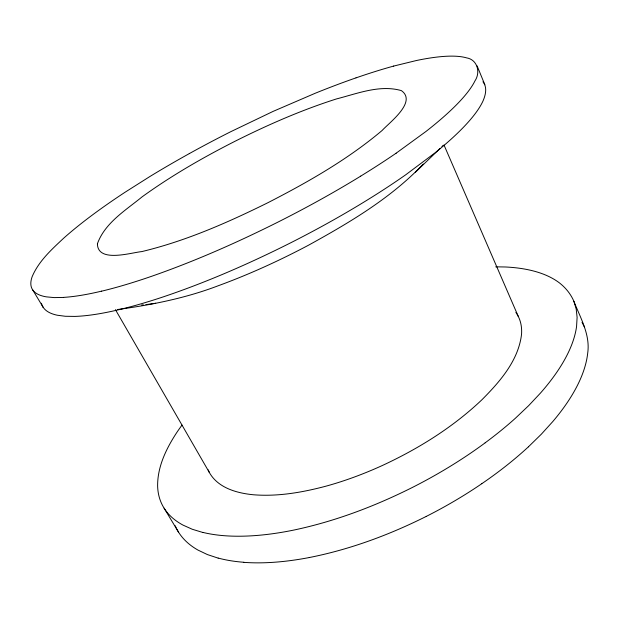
<?xml version="1.0" encoding="UTF-8"?>
<svg xmlns="http://www.w3.org/2000/svg" width="619" height="619" viewBox="0 0 619 619"><rect width="100%" height="100%" fill="white"/><g stroke="black" fill="none" stroke-linecap="round" stroke-linejoin="round"><path stroke-width="0.93" d="M423.35 164.012C390.868 198.219 349.603 222.538 308.618 245.155C279.409 260.638 249.256 274.395 218.205 285.761C185.893 298.079 151.895 304.888 117.711 309.492M528.433 446.817L541.339 434.19L552.736 421.616A227.521 101.524 -26.7 0 0 570.811 397.119A227.034 101.33 -26.7 0 0 587.679 353.31C590.456 334.717 580.382 317.942 573.89 301.306C570.764 294.071 565.758 287.85 559.568 283.007A229.015 96.688 -26.7 0 0 526.351 269.381A229.634 96.974 -26.7 0 0 505.22 266.975L495.695 266.828M415.31 172.368L439.908 148.568M441.958 146.579L443.32 145.256M396.075 153.233L425.841 131.561A248.846 50.975 -26.7 0 0 458.137 103.087A248.312 50.882 -26.7 0 0 474.943 80.927C480.754 72.384 477.473 59.54 466.447 57.838A248.173 50.82 -26.7 0 0 436.503 57.134A248.846 50.975 -26.7 0 0 416.37 60.53L393.63 66.086M426.22 516.432C389.181 534.955 349.983 549.494 309.291 557.533M145.898 304.649L155.694 303.248M141.681 304.989L143.368 304.85M63.641 297.43L54.209 297.6L46.425 296.865A248.838 50.975 -26.7 0 1 32.629 289.8A248.25 50.859 -26.7 0 1 32.18 276.623C38.726 261.11 51.601 249.496 63.649 238.214A248.111 50.797 -26.7 0 1 91.511 215.652A248.838 50.975 -26.7 0 1 125.015 192.269L149.721 176.624A248.846 50.975 -26.7 0 1 189.329 153.597M202.947 532.502L192.292 529.268L183.085 525.136A229.626 96.966 -26.7 0 1 169.01 514.536A229.084 96.75 -26.7 0 1 157.621 485.892C157.481 466.594 166.279 448.628 176.585 432.813A228.968 96.649 -26.7 0 1 182.017 425.083M218.136 558.129L207.373 554.562L198.026 550.105A227.521 101.524 -26.7 0 1 178.551 532.178L164.105 508.191M115.436 309.662L209.346 472.498C217.996 487.95 236.791 493.126 253.248 494.751C277.629 496.74 302.033 492.492 325.54 486.286A173.552 72.64 -26.7 0 0 382.588 465.395C418.676 448.62 452.961 427.265 481.892 399.789C499.835 381.753 518.382 360.684 521.531 334.407A173.614 72.694 -26.7 0 0 515.875 312.409M482.959 81.754C487.424 87.178 485.66 94.815 483.13 100.696A246.772 54.867 -26.7 0 1 457.967 132.76A247.306 54.975 -26.7 0 1 435.126 152.777L405.778 174.751A247.314 54.975 -26.7 0 1 351.553 209.524A246.811 54.89 -26.7 0 1 289.112 243.6C248.606 263.895 206.986 282.078 164.05 296.609A246.78 54.874 -26.7 0 1 98.731 313.833A247.314 54.975 -26.7 0 1 74.884 316.41L65.343 316.278L57.428 315.249A247.314 54.975 -26.7 0 1 43.214 307.326M32.629 289.8L43.175 307.326A246.71 54.843 -26.7 0 1 41.458 303.256M582.038 322.36L584.529 327.172M444.04 145.094L518.327 316.526M208.232 469.852L209.346 472.498M477.087 65.854L484.855 84.741M573.89 301.306L576.181 308.958L577.109 317.338L576.568 326.453A229.131 96.788 -26.7 0 1 565.72 357.658A229.634 96.974 -26.7 0 1 540.325 393.227L528.665 405.638L515.503 418.142A229.634 96.974 -26.7 0 1 485.157 442.817M528.487 446.763A227.521 101.524 -26.7 0 1 481.845 483.656M243.801 562.269A227.521 101.524 -26.7 0 1 218.198 558.067M481.791 483.71A227.065 101.361 -26.7 0 1 426.22 516.432M309.291 557.533A227.041 101.338 -26.7 0 1 243.739 562.338M178.551 532.178A226.98 101.284 -26.7 0 1 175.2 525.755M203.009 532.433A229.634 96.974 -26.7 0 0 243.166 536.17A229.146 96.796 -26.7 0 0 293.986 530.034C334.956 521.368 374.402 506.45 411.805 487.741A229.169 96.819 -26.7 0 0 485.11 442.871M396.145 153.187A248.846 50.975 -26.7 0 1 360.753 176.09M101.593 291.139A248.846 50.975 -26.7 0 1 63.711 297.375M356.002 77.87A248.846 50.975 -26.7 0 1 393.699 66.071M355.94 77.886A248.103 50.797 -26.7 0 0 315.319 93.214L273.227 111.335L230.841 131.654A248.064 50.781 -26.7 0 0 189.282 153.613M101.516 291.201A248.32 50.882 -26.7 0 0 152.56 275.966C195.635 260.885 237.448 242.393 278.241 221.958A248.358 50.897 -26.7 0 0 360.691 176.144M97.407 243.762C97.663 263.168 130.988 252.629 141.743 251.6C185.824 241.054 227.591 222.639 268.097 202.614C308.115 182.048 347.63 159.555 382.147 130.454C389.25 122.616 417.338 101.856 401.375 90.614C379.834 84.432 357.341 93.608 336.519 98.916C301.778 109.965 268.275 124.62 235.7 140.923C203.272 157.365 171.61 175.517 142.115 196.842C125.657 210.336 104.921 222.825 97.407 243.762"/></g></svg>
